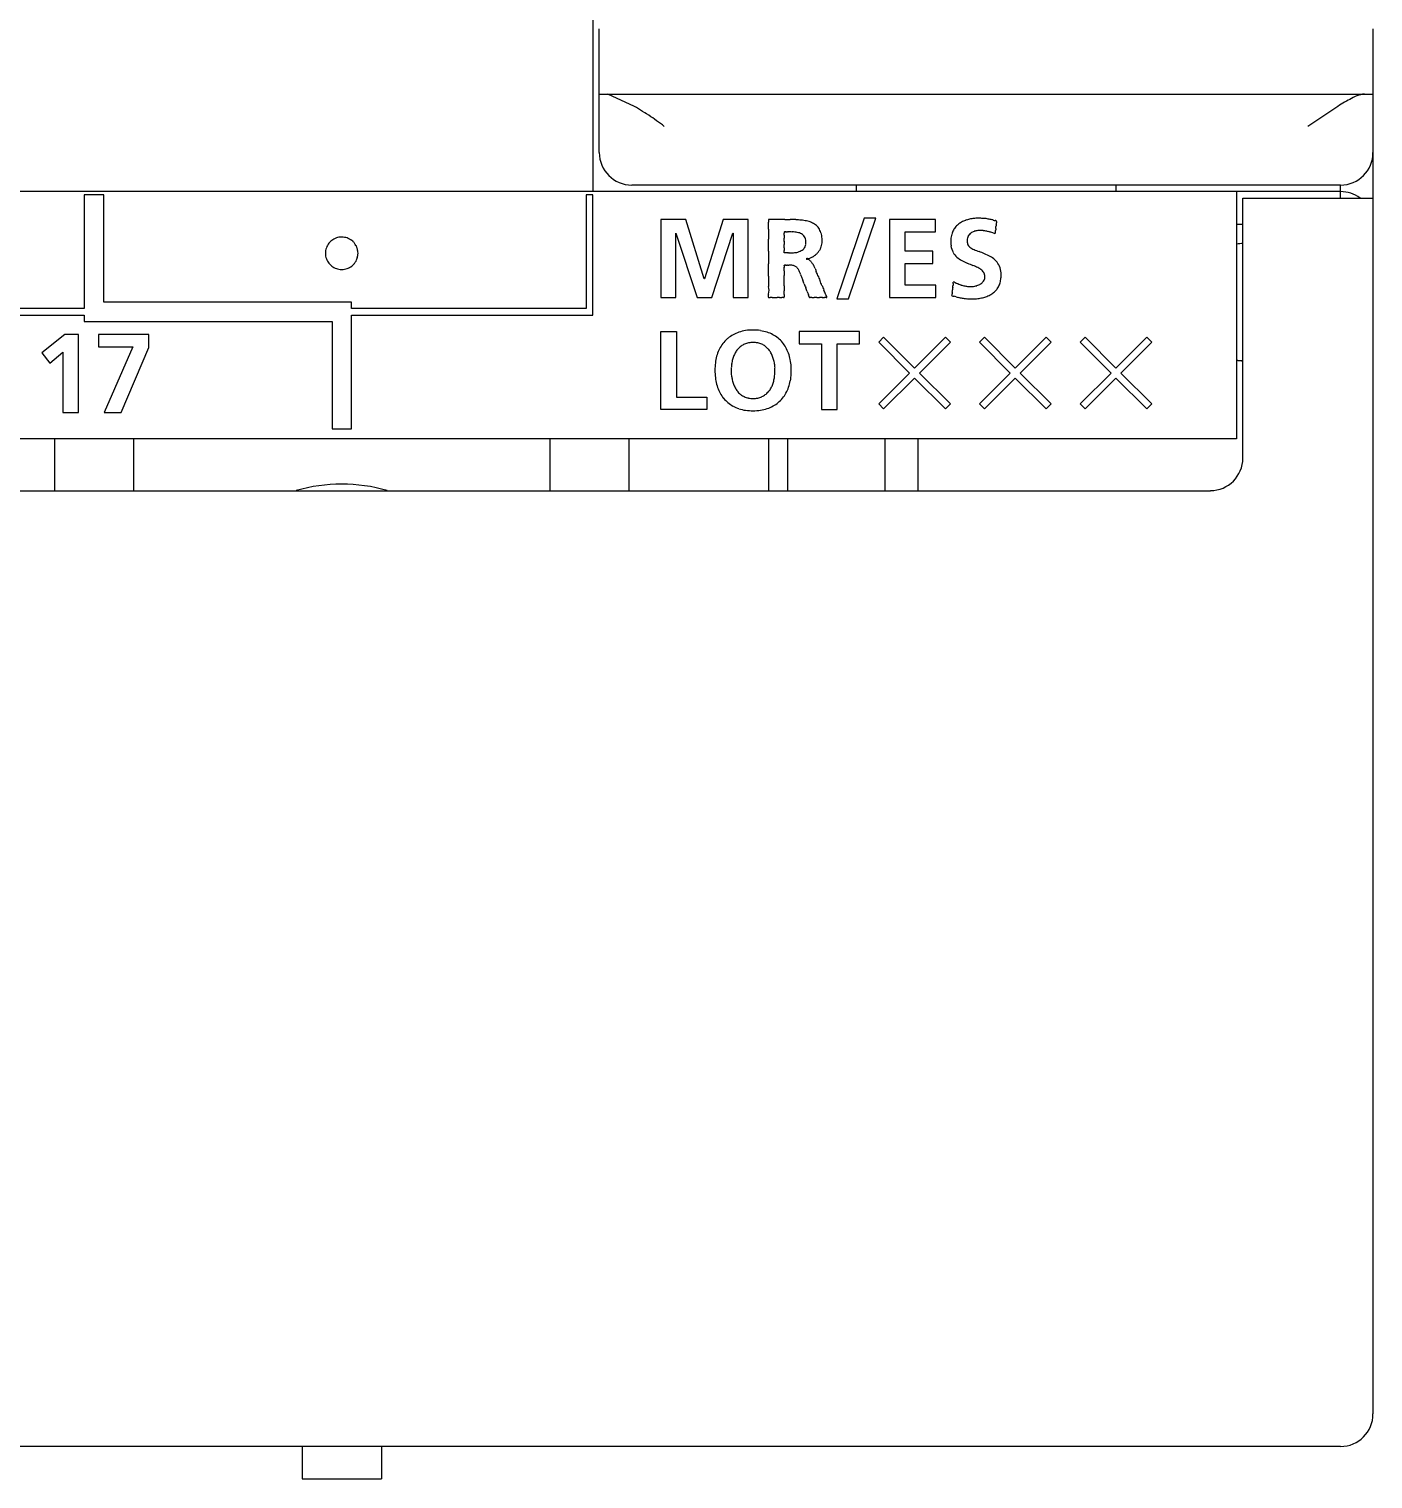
# Model space of a CAD drawing. Header units: millimetres. Extents: x -11 to 5160, y -11 to 2043.
# Drawn here: x 4532.16 to 4542.55, y 1640.34 to 1651.55 of the extents above; entities that cross this region are included whole.
import ezdxf

# ---------------------------------------------------------------- set-up
doc = ezdxf.new("R2010")
doc.units = ezdxf.units.MM

msp = doc.modelspace()

# ---------------------------------------------------------------- linework, layer by layer
at = {"color": 7, "linetype": 'Continuous'}
for p, q in [((4536.518, 1676.128), (4536.518, 1650.293)), ((4536.568, 1650.595), (4536.568, 1651.55)), ((4542.549, 1651.55), (4542.549, 1650.243)), ((4536.568, 1651.047), (4542.549, 1651.047)), ((4536.84, 1650.952), (4536.634, 1651.047)), ((4542.277, 1650.952), (4542.046, 1650.796)), ((4542.298, 1650.344), (4536.819, 1650.344)), ((4538.553, 1650.344), (4538.553, 1650.293)), ((4540.564, 1650.293), (4540.564, 1650.344)), ((4542.298, 1650.243), (4542.298, 1650.344)), ((4538.553, 1650.293), (4518.7, 1650.293)), ((4532.737, 1650.268), (4532.587, 1650.268)), ((4532.587, 1650.268), (4532.587, 1649.389)), ((4532.737, 1649.439), (4532.737, 1650.268)), ((4536.517, 1650.268), (4536.467, 1650.268)), ((4536.467, 1650.268), (4536.467, 1649.389)), ((4536.517, 1649.339), (4536.517, 1650.268)), ((4540.564, 1650.293), (4538.553, 1650.293)), ((4542.298, 1650.293), (4540.564, 1650.293)), ((4541.494, 1650.293), (4541.494, 1648.383)), ((4541.544, 1650.243), (4542.549, 1650.243)), ((4541.544, 1648.233), (4541.544, 1650.243)), ((4542.549, 1650.243), (4542.549, 1640.844)), ((4537.237, 1650.077), (4537.044, 1650.077)), ((4537.044, 1650.077), (4537.044, 1649.475)), ((4537.38, 1649.62), (4537.237, 1650.077)), ((4537.526, 1650.077), (4537.382, 1649.62)), ((4537.719, 1650.077), (4537.526, 1650.077)), ((4537.719, 1649.475), (4537.719, 1650.077)), ((4537.877, 1650.077), (4537.877, 1650.057)), ((4537.881, 1650.077), (4537.877, 1650.077)), ((4537.989, 1650.077), (4537.881, 1650.077)), ((4538.616, 1650.087), (4538.405, 1649.464)), ((4538.495, 1649.464), (4538.705, 1650.087)), ((4538.705, 1650.087), (4538.616, 1650.087)), ((4539.167, 1650.077), (4538.812, 1650.077)), ((4538.812, 1650.077), (4538.812, 1649.475)), ((4539.167, 1649.982), (4539.167, 1650.077)), ((4541.494, 1650.042), (4541.544, 1650.042)), ((4537.159, 1649.97), (4537.161, 1649.971)), ((4537.159, 1649.475), (4537.159, 1649.97)), ((4537.161, 1649.971), (4537.324, 1649.475)), ((4537.439, 1649.475), (4537.601, 1649.971)), ((4537.601, 1649.971), (4537.603, 1649.971)), ((4537.603, 1649.971), (4537.603, 1649.475)), ((4537.998, 1649.981), (4537.998, 1649.982)), ((4538.932, 1649.833), (4538.932, 1649.982)), ((4538.932, 1649.982), (4539.167, 1649.982)), ((4539.628, 1649.966), (4539.63, 1649.978)), ((4537.998, 1649.82), (4537.998, 1649.825)), ((4538.026, 1649.82), (4537.998, 1649.82)), ((4538.037, 1649.82), (4538.035, 1649.82)), ((4539.147, 1649.833), (4538.932, 1649.833)), ((4539.147, 1649.738), (4539.147, 1649.833)), ((4537.998, 1649.723), (4537.998, 1649.725)), ((4538.932, 1649.569), (4538.932, 1649.738)), ((4538.932, 1649.738), (4539.147, 1649.738)), ((4537.382, 1649.62), (4537.38, 1649.62)), ((4539.169, 1649.569), (4538.932, 1649.569)), ((4539.169, 1649.475), (4539.169, 1649.569)), ((4534.652, 1649.439), (4532.737, 1649.439)), ((4534.652, 1649.389), (4534.652, 1649.439)), ((4537.044, 1649.475), (4537.159, 1649.475)), ((4537.324, 1649.475), (4537.439, 1649.475)), ((4537.603, 1649.475), (4537.719, 1649.475)), ((4538.405, 1649.464), (4538.495, 1649.464)), ((4538.812, 1649.475), (4539.169, 1649.475)), ((4532.587, 1649.389), (4528.857, 1649.389)), ((4530.772, 1649.339), (4532.587, 1649.339)), ((4532.587, 1649.339), (4532.587, 1649.289)), ((4536.467, 1649.389), (4534.652, 1649.389)), ((4534.652, 1648.459), (4534.652, 1649.339)), ((4534.652, 1649.339), (4536.517, 1649.339)), ((4532.587, 1649.289), (4534.502, 1649.289)), ((4534.502, 1649.289), (4534.502, 1648.459)), ((4537.044, 1649.212), (4537.165, 1649.212)), ((4537.044, 1648.609), (4537.044, 1649.212)), ((4537.165, 1649.212), (4537.165, 1648.704)), ((4538.58, 1649.212), (4538.114, 1649.212)), ((4538.114, 1649.212), (4538.114, 1649.117)), ((4538.58, 1649.117), (4538.58, 1649.212)), ((4532.436, 1649.188), (4532.26, 1649.047)), ((4532.543, 1649.188), (4532.436, 1649.188)), ((4532.543, 1648.586), (4532.543, 1649.188)), ((4533.085, 1649.188), (4532.696, 1649.188)), ((4532.696, 1649.188), (4532.696, 1649.093)), ((4533.085, 1649.088), (4533.085, 1649.188)), ((4538.114, 1649.117), (4538.287, 1649.117)), ((4538.287, 1649.117), (4538.287, 1648.609)), ((4538.408, 1649.117), (4538.58, 1649.117)), ((4538.408, 1648.609), (4538.408, 1649.117)), ((4538.766, 1649.167), (4538.728, 1649.128)), ((4538.728, 1649.128), (4538.967, 1648.89)), ((4539.005, 1648.928), (4538.766, 1649.167)), ((4539.244, 1649.167), (4539.005, 1648.928)), ((4539.043, 1648.89), (4539.282, 1649.129)), ((4539.282, 1649.129), (4539.244, 1649.167)), ((4539.545, 1649.167), (4539.507, 1649.128)), ((4539.507, 1649.128), (4539.745, 1648.89)), ((4539.783, 1648.928), (4539.545, 1649.167)), ((4540.022, 1649.167), (4539.783, 1648.928)), ((4539.822, 1648.89), (4540.06, 1649.129)), ((4540.06, 1649.129), (4540.022, 1649.167)), ((4540.323, 1649.167), (4540.285, 1649.128)), ((4540.285, 1649.128), (4540.524, 1648.89)), ((4540.562, 1648.928), (4540.323, 1649.167)), ((4540.801, 1649.167), (4540.562, 1648.928)), ((4540.6, 1648.89), (4540.839, 1649.129)), ((4540.839, 1649.129), (4540.801, 1649.167)), ((4532.26, 1649.047), (4532.32, 1648.968)), ((4532.32, 1648.968), (4532.422, 1649.051)), ((4532.422, 1649.051), (4532.422, 1648.586)), ((4532.696, 1649.093), (4532.963, 1649.093)), ((4532.963, 1649.093), (4532.74, 1648.586)), ((4532.871, 1648.586), (4533.085, 1649.088)), ((4538.967, 1648.89), (4538.728, 1648.652)), ((4539.282, 1648.652), (4539.043, 1648.89)), ((4539.745, 1648.89), (4539.507, 1648.652)), ((4540.06, 1648.652), (4539.822, 1648.89)), ((4540.524, 1648.89), (4540.285, 1648.652)), ((4540.839, 1648.652), (4540.6, 1648.89)), ((4538.766, 1648.613), (4539.005, 1648.852)), ((4539.005, 1648.852), (4539.244, 1648.613)), ((4539.545, 1648.613), (4539.783, 1648.852)), ((4539.783, 1648.852), (4540.022, 1648.613)), ((4540.323, 1648.613), (4540.562, 1648.852)), ((4540.562, 1648.852), (4540.801, 1648.613)), ((4537.165, 1648.704), (4537.399, 1648.704)), ((4537.399, 1648.704), (4537.399, 1648.609)), ((4538.728, 1648.652), (4538.766, 1648.613)), ((4539.244, 1648.613), (4539.282, 1648.652)), ((4539.507, 1648.652), (4539.545, 1648.613)), ((4540.022, 1648.613), (4540.06, 1648.652)), ((4540.285, 1648.652), (4540.323, 1648.613)), ((4540.801, 1648.613), (4540.839, 1648.652)), ((4532.422, 1648.586), (4532.543, 1648.586)), ((4532.74, 1648.586), (4532.871, 1648.586)), ((4537.399, 1648.609), (4537.044, 1648.609)), ((4538.287, 1648.609), (4538.408, 1648.609)), ((4534.502, 1648.459), (4534.652, 1648.459)), ((4541.494, 1648.383), (4486.08, 1648.383)), ((4532.356, 1648.383), (4532.356, 1647.981)), ((4532.969, 1647.981), (4532.969, 1648.383)), ((4536.186, 1648.383), (4536.186, 1647.981)), ((4536.799, 1647.981), (4536.799, 1648.383)), ((4537.875, 1648.383), (4537.875, 1647.981)), ((4538.025, 1647.981), (4538.025, 1648.383)), ((4538.779, 1647.981), (4538.779, 1648.383)), ((4539.031, 1648.383), (4539.031, 1647.981)), ((4486.281, 1647.981), (4541.292, 1647.981)), ((4542.298, 1640.593), (4467.407, 1640.593)), ((4534.271, 1640.593), (4534.271, 1640.342)), ((4534.884, 1640.593), (4534.884, 1640.342)), ((4534.271, 1640.342), (4534.884, 1640.342))]:
    msp.add_line(p, q, dxfattribs=at)
msp.add_lwpolyline([(4542.483, 1651.047, 0.026207), (4542.468, 1651.046, 0.024735), (4542.453, 1651.042), (4542.439, 1651.038), (4542.424, 1651.033), (4542.41, 1651.027), (4542.397, 1651.02), (4542.383, 1651.013), (4542.37, 1651.006), (4542.356, 1650.999), (4542.343, 1650.991), (4542.33, 1650.984), (4542.317, 1650.976), (4542.304, 1650.968), (4542.29, 1650.96), (4542.277, 1650.952)], format="xyb", dxfattribs=at)
for points in [[(4537.07, 1650.796), (4537.056, 1650.808), (4537.041, 1650.819), (4537.026, 1650.83), (4537.011, 1650.841), (4536.996, 1650.852), (4536.981, 1650.862), (4536.966, 1650.872), (4536.95, 1650.883), (4536.934, 1650.893), (4536.919, 1650.903), (4536.903, 1650.913), (4536.887, 1650.922), (4536.872, 1650.932), (4536.856, 1650.942), (4536.84, 1650.952)], [(4541.494, 1648.99), (4541.495, 1648.99)]]:
    msp.add_lwpolyline(points, dxfattribs=at)
for centre, radius, start, end in [((4536.819, 1650.595), 0.251, 180, 270), ((4542.298, 1650.595), 0.251, 270, 0), ((4542.298, 1650.042), 0.251, 53.1301, 90), ((4080.507, 1650.03), 457.37, 359.99664, 0.00336), ((4670.038, 1649.964), 132.161, 179.9831, 180.0169), ((4537.995, 1543.848), 106.229, 89.99662, 90.00338), ((4538.004, 1666.557), 16.48, 269.9903, 270.0097), ((4538.021, 1643.289), 6.787, 89.8081, 90.1164), ((4538.041, 1648.845), 1.232, 87.8351, 89.8605), ((4538.065, 1649.471), 0.605, 83.8162, 87.8727), ((4538.092, 1649.719), 0.356, 77.286, 83.8936), ((4538.122, 1649.849), 0.223, 67.4099, 77.3877), ((4538.15, 1649.915), 0.15, 53.4436, 67.4458), ((4538.166, 1649.939), 0.122, 36.0285, 53.1449), ((4538.159, 1649.935), 0.129, 18.0505, 35.4898), ((4539.44, 1649.922), 0.153, 139.1367, 151.5096), ((4539.444, 1649.919), 0.158, 127.3537, 139.0101), ((4539.456, 1649.902), 0.178, 116.9546, 127.2965), ((4539.471, 1649.873), 0.211, 108.048, 116.9526), ((4539.484, 1649.832), 0.254, 100.4834, 108.0578), ((4539.492, 1649.794), 0.293, 93.8421, 100.5582), ((4539.497, 1649.71), 0.377, 89.3416, 93.713), ((4539.496, 1649.562), 0.526, 87.6695, 89.4948), ((4539.496, 1649.552), 0.535, 85.9341, 87.703), ((4539.499, 1649.594), 0.493, 84.0381, 85.931), ((4539.499, 1649.597), 0.491, 82.1406, 84.017), ((4539.512, 1649.684), 0.402, 79.97, 82.231), ((4539.44, 1649.304), 0.789, 78.4805, 79.6183), ((4539.571, 1649.927), 0.153, 74.0147, 79.837), ((4539.639, 1650.142), 0.0739, 248.7756, 260.6866), ((4539.63, 1650.056), 0.0137, 44.5802, 99.869), ((4560.691, 1647.652), 21.189, 173.6196, 173.6612), ((4533.935, 1650.65), 5.734, 353.559, 353.7218), ((4541.11, 1649.866), 1.484, 173.3383, 173.9425), ((4539.278, 1650.085), 0.362, 352.5757, 354.7051), ((4539.717, 1650.048), 0.0792, 170.1377, 177.1431), ((4539.627, 1650.065), 0.0124, 343.5593, 3.7215), ((4534.577, 1649.816), 0.126, 141.791, 151.0779), ((4534.577, 1649.816), 0.126, 132.5937, 141.7905), ((4534.577, 1649.816), 0.126, 123.3836, 132.5945), ((4534.577, 1649.816), 0.126, 114.0604, 123.3812), ((4534.577, 1649.817), 0.125, 104.5544, 114.0539), ((4534.577, 1649.816), 0.126, 94.8818, 104.5303), ((4534.577, 1649.814), 0.127, 85.1176, 94.8824), ((4534.577, 1649.815), 0.126, 75.5109, 85.1394), ((4534.577, 1649.817), 0.125, 65.9688, 75.4835), ((4534.577, 1649.816), 0.125, 56.6105, 65.9614), ((4534.577, 1649.816), 0.126, 47.3603, 56.6066), ((4534.577, 1649.816), 0.126, 38.1342, 47.3597), ((4534.577, 1649.816), 0.125, 28.8311, 38.133), ((4500.677, 1649.879), 37.2, 359.9285, 0.0715), ((4538.016, 1649.977), 0.0187, 166.2456, 193.7544), ((4537.999, 1649.979), 0.00323, 66.3424, 113.6576), ((4537.895, 1649.964), 0.103, 355.3906, 4.6094), ((4538.455, 1649.945), 0.457, 178.6212, 181.3788), ((4536.147, 1649.921), 1.85, 359.6123, 0.3877), ((4545.098, 1649.896), 7.1, 179.8961, 180.1039), ((4538.003, 1649.998), 0.0164, 262.3301, 277.6699), ((4538.008, 1649.911), 0.0706, 87.7396, 92.2604), ((4538.014, 1650.264), 0.282, 269.3708, 270.6292), ((4538.02, 1648.907), 1.075, 89.8333, 90.1667), ((4538.026, 1653.99), 4.008, 269.959, 270.041), ((4538.031, 1629.383), 20.599, 89.9935, 90.0065), ((4538.035, 1639.683), 10.299, 89.9917, 90.0083), ((4538.037, 1648.79), 1.192, 89.7825, 90.0079), ((4538.04, 1649.45), 0.531, 87.7558, 89.859), ((4538.048, 1649.664), 0.318, 84.3045, 87.7911), ((4538.06, 1649.776), 0.205, 79.1021, 84.35), ((4538.073, 1649.844), 0.136, 71.6395, 79.1711), ((4538.087, 1649.885), 0.093, 61.2579, 71.7058), ((4538.099, 1649.906), 0.0685, 47.6131, 61.2315), ((4538.104, 1649.913), 0.0594, 31.5682, 47.3418), ((4538.1, 1649.911), 0.0642, 15.4574, 31.1919), ((4538.088, 1649.898), 0.0772, 336.1427, 350.4756), ((4538.076, 1649.905), 0.0887, 1.9782, 15.1761), ((4538.062, 1649.903), 0.103, 350.3305, 2.7653), ((4538.106, 1649.919), 0.185, 3.2844, 17.6818), ((4538.145, 1649.913), 0.146, 345.4298, 354.1678), ((4538.103, 1649.916), 0.188, 354.5775, 4.3899), ((4539.49, 1649.904), 0.205, 174.262, 188.7439), ((4539.489, 1649.907), 0.204, 164.1399, 175.0221), ((4539.45, 1649.917), 0.164, 151.623, 163.9214), ((4539.501, 1649.911), 0.0904, 164.9598, 177.0297), ((4539.475, 1649.91), 0.0637, 175.2021, 200.4154), ((4539.488, 1649.914), 0.0766, 152.4088, 165.0169), ((4539.472, 1649.914), 0.0632, 204.3962, 232.4158), ((4539.481, 1649.918), 0.0687, 139.2328, 152.1838), ((4539.483, 1649.916), 0.0714, 127.1636, 139.1105), ((4539.489, 1649.908), 0.0812, 116.7232, 127.1004), ((4539.496, 1649.894), 0.0966, 108.0216, 116.7346), ((4539.502, 1649.876), 0.116, 100.8084, 108.0357), ((4539.504, 1649.863), 0.129, 94.5147, 100.9154), ((4539.507, 1649.826), 0.166, 89.5021, 94.2907), ((4539.506, 1649.725), 0.267, 86.6911, 89.6551), ((4539.505, 1649.688), 0.305, 84.1797, 86.7797), ((4539.505, 1649.691), 0.301, 81.5256, 84.1567), ((4539.504, 1649.684), 0.308, 78.9659, 81.5327), ((4539.503, 1649.681), 0.311, 76.426, 78.9649), ((4539.503, 1649.679), 0.314, 73.914, 76.4273), ((4539.502, 1649.678), 0.315, 71.4163, 73.9144), ((4539.503, 1649.678), 0.314, 68.9218, 71.4182), ((4539.503, 1649.679), 0.314, 66.4295, 68.9193), ((4464.828, 1658.322), 75.266, 353.63549, 353.64533), ((4541.544, 1649.489), 0.402, 90, 97.1808), ((4534.577, 1649.817), 0.126, 170.2341, 180.0078), ((4534.578, 1649.816), 0.127, 179.9725, 189.7417), ((4534.575, 1649.817), 0.124, 160.5505, 170.2036), ((4534.576, 1649.816), 0.125, 189.7591, 199.381), ((4534.576, 1649.817), 0.125, 151.0838, 160.5382), ((4534.576, 1649.816), 0.125, 199.397, 208.8472), ((4534.578, 1649.817), 0.125, 19.3784, 28.8241), ((4534.578, 1649.816), 0.125, 331.2456, 340.6855), ((4534.578, 1649.817), 0.124, 9.741, 19.3666), ((4534.577, 1649.816), 0.125, 340.6986, 350.2991), ((4534.576, 1649.817), 0.127, 359.9883, 9.715), ((4534.575, 1649.816), 0.128, 350.3207, 0.0196), ((4547.941, 1649.783), 10.064, 179.7203, 180.2797), ((4511.875, 1649.871), 26.122, 359.9736, 0.0264), ((4630.52, 1649.849), 92.522, 179.99377, 180.00623), ((4218.462, 1649.832), 319.536, 359.99876, 0.00124), ((4538.028, 1697.561), 47.741, 269.9968, 270.0032), ((4538.033, 1639.045), 10.775, 89.9892, 90.0108), ((4538.037, 1650.378), 0.558, 269.9914, 271.192), ((4538.042, 1650.173), 0.353, 271.15, 274.2863), ((4538.05, 1650.061), 0.241, 274.2413, 278.7955), ((4538.062, 1649.986), 0.166, 278.745, 285.1675), ((4538.075, 1649.938), 0.115, 285.1044, 293.9239), ((4538.088, 1649.909), 0.0835, 293.8947, 305.5769), ((4538.098, 1649.895), 0.0671, 305.6955, 319.9962), ((4538.1, 1649.893), 0.0642, 320.2994, 335.792), ((4538.174, 1649.768), 0.0093, 61.2626, 138.1715), ((4538.169, 1649.774), 0.00328, 224.177, 301.6362), ((4538.172, 1649.757), 0.0147, 54.6024, 95.6069), ((4538.18, 1649.814), 0.0384, 267.6947, 304.1423), ((4537.736, 1650.815), 1.133, 294.2832, 295.4422), ((4538.17, 1649.89), 0.111, 298.3232, 309.7922), ((4538.151, 1649.915), 0.142, 309.0157, 317.7301), ((4538.159, 1649.907), 0.13, 317.9743, 327.4028), ((4538.155, 1649.91), 0.136, 327.3624, 336.4531), ((4538.151, 1649.911), 0.14, 336.4874, 345.4329), ((4539.436, 1649.896), 0.151, 188.6932, 208.59), ((4539.43, 1649.895), 0.146, 209.5591, 228.0345), ((4539.471, 1649.942), 0.208, 228.2897, 241.1168), ((4539.523, 1649.978), 0.145, 231.9806, 246.3252), ((4539.717, 1650.398), 0.607, 245.496, 249.4708), ((4538.967, 1648.404), 1.523, 67.6484, 69.3733), ((4539.402, 1649.461), 0.38, 60.5596, 67.6629), ((4539.488, 1649.613), 0.206, 47.6399, 60.6729), ((4534.577, 1649.817), 0.126, 208.8527, 218.1443), ((4534.577, 1649.817), 0.126, 218.1456, 227.3552), ((4534.577, 1649.817), 0.126, 227.3549, 236.5816), ((4534.577, 1649.816), 0.126, 236.5845, 245.9206), ((4534.577, 1649.816), 0.125, 245.9274, 255.4389), ((4534.577, 1649.817), 0.126, 255.4632, 265.1177), ((4534.577, 1649.818), 0.127, 265.1165, 274.8835), ((4534.577, 1649.817), 0.126, 274.861, 284.4955), ((4534.577, 1649.816), 0.125, 284.5233, 294.0499), ((4534.577, 1649.816), 0.125, 294.0576, 303.4238), ((4534.577, 1649.816), 0.126, 303.4283, 312.6903), ((4534.577, 1649.817), 0.126, 312.6914, 321.9297), ((4534.577, 1649.816), 0.126, 321.9315, 331.2384), ((4535.274, 1649.687), 2.603, 358.9623, 1.0377), ((4537.999, 1649.721), 0.00355, 69.0157, 110.9843), ((4538.468, 1649.715), 0.471, 179.0717, 180.9283), ((4535.414, 1649.694), 2.584, 359.6957, 0.3043), ((4549.912, 1649.662), 11.914, 179.9141, 180.0859), ((4538.003, 1649.743), 0.0186, 263.2121, 276.7879), ((4538.008, 1649.644), 0.0807, 87.9984, 92.0016), ((4538.014, 1650.048), 0.323, 269.4439, 270.5561), ((4538.02, 1648.483), 1.241, 89.8548, 90.1452), ((4538.026, 1655.222), 5.497, 269.9703, 270.0297), ((4538.031, 1658.153), 8.428, 269.9847, 270.0153), ((4538.035, 1648.643), 1.081, 89.9283, 90.0717), ((4538.036, 1649.475), 0.25, 88.4491, 89.9936), ((4538.039, 1649.583), 0.142, 82.6463, 88.5476), ((4538.046, 1649.632), 0.0924, 74.8544, 82.7273), ((4538.053, 1649.658), 0.0651, 64.8596, 74.8062), ((4538.057, 1649.668), 0.0545, 53.6008, 64.6905), ((4538.056, 1649.667), 0.0562, 42.6838, 53.3731), ((4538.045, 1649.657), 0.071, 33.6444, 42.5588), ((4538.016, 1649.637), 0.106, 27.1036, 33.627), ((4537.957, 1649.607), 0.173, 22.7054, 27.2031), ((4537.743, 1649.518), 0.404, 20.9442, 22.6433), ((4533.167, 1647.746), 5.312, 21.0464, 21.1497), ((4538.053, 1649.497), 0.301, 62.9469, 64.8536), ((4538.165, 1649.721), 0.0502, 48.317, 59.7898), ((4538.141, 1649.693), 0.0874, 42.5243, 49.2073), ((4538.133, 1649.685), 0.0984, 36.2654, 42.3007), ((4538.105, 1649.665), 0.132, 31.8321, 36.3547), ((4538.075, 1649.646), 0.168, 28.2864, 31.8439), ((4538.019, 1649.616), 0.232, 25.7492, 28.2702), ((4538.039, 1649.625), 0.21, 23.7441, 25.9439), ((4537.868, 1649.554), 0.395, 21.4661, 23.2222), ((4540.456, 1650.597), 2.395, 202.0401, 202.6482), ((4529.327, 1645.991), 9.649, 22.2409, 22.4474), ((4539.567, 1650.114), 0.405, 240.9874, 247.6416), ((4540.332, 1651.972), 2.414, 247.6292, 248.7206), ((4539.276, 1649.259), 0.497, 63.9407, 68.8361), ((4539.436, 1649.581), 0.138, 49.341, 64.7567), ((4539.479, 1649.632), 0.0708, 22.4964, 49.0687), ((4539.526, 1649.655), 0.149, 29.0188, 47.3723), ((4539.518, 1649.654), 0.156, 8.5516, 28.0893), ((4539.469, 1649.646), 0.206, 354.27, 8.7233), ((4538.51, 1649.599), 0.634, 176.3439, 183.6561), ((4537.741, 1649.53), 0.139, 347.9477, 12.0523), ((4353.753, 1649.624), 184.244, 359.99377, 0.00623), ((4520.389, 1649.584), 17.609, 359.934, 0.066), ((4542.056, 1649.545), 4.058, 179.7382, 180.2618), ((4572.714, 1662.988), 37.072, 201.0825, 201.1136), ((4671.477, 1701.068), 142.922, 201.09252, 201.10355), ((4518.681, 1642.083), 20.865, 21.0544, 21.1417), ((4543.209, 1651.513), 5.414, 200.9241, 201.2719), ((4536.882, 1649.037), 1.381, 20.459, 21.7371), ((4552.322, 1655.402), 15.197, 202.2685, 202.4198), ((4532.768, 1647.32), 5.961, 22.1447, 22.5436), ((4539.753, 1650.148), 1.574, 201.6362, 203.0521), ((4542.969, 1649.163), 3.689, 173.9506, 174.2272), ((4537.419, 1649.755), 1.892, 353.8343, 354.3435), ((4539.79, 1649.525), 0.489, 173.2619, 174.9159), ((4539.201, 1649.598), 0.104, 351.4221, 356.7557), ((4539.306, 1649.58), 0.0158, 33.5384, 92.0224), ((4539.319, 1649.593), 0.014, 166.6849, 181.4929), ((4539.346, 1649.629), 0.0477, 236.0816, 254.8467), ((4539.149, 1649.1), 0.516, 67.3611, 69.0906), ((4539.424, 1649.776), 0.213, 248.9854, 253.1864), ((4539.462, 1649.89), 0.334, 252.7229, 255.4043), ((4539.446, 1649.831), 0.272, 255.535, 258.82), ((4539.445, 1649.826), 0.267, 258.7754, 262.1138), ((4539.443, 1649.816), 0.257, 262.1486, 265.6107), ((4539.441, 1649.784), 0.225, 265.5138, 269.475), ((4539.441, 1649.724), 0.165, 269.4148, 274.7937), ((4539.441, 1649.708), 0.149, 275.0084, 281.1886), ((4539.442, 1649.709), 0.15, 281.0685, 287.3665), ((4539.447, 1649.691), 0.131, 287.3349, 294.5393), ((4539.457, 1649.67), 0.108, 294.4816, 303.0229), ((4539.469, 1649.652), 0.0869, 302.9822, 313.372), ((4539.48, 1649.641), 0.0707, 313.3813, 325.8938), ((4539.487, 1649.636), 0.0623, 326.01, 340.2974), ((4539.485, 1649.637), 0.0638, 354.4949, 20.5006), ((4539.485, 1649.636), 0.0643, 340.6337, 355.216), ((4539.524, 1649.629), 0.149, 317.9104, 330.644), ((4539.516, 1649.633), 0.157, 330.7805, 343.4779), ((4539.479, 1649.643), 0.195, 343.7059, 354.9246), ((4537.895, 1649.488), 0.0223, 144.7445, 215.2555), ((4537.881, 1649.489), 0.0144, 254.2497, 266.0287), ((4537.885, 1649.553), 0.079, 266.4271, 273.5729), ((4537.897, 1649.088), 0.387, 88.8884, 91.1116), ((4537.914, 1651.343), 1.869, 269.72, 270.28), ((4537.933, 1655.982), 6.508, 269.9135, 270.0865), ((4537.952, 1648.607), 0.867, 89.3678, 90.6322), ((4537.97, 1649.681), 0.207, 267.6773, 272.3227), ((4537.985, 1649.429), 0.0461, 82.2355, 97.7645), ((4537.994, 1649.482), 0.00795, 246.71, 293.29), ((4538.184, 1649.488), 0.186, 177.1685, 182.8315), ((4537.991, 1649.477), 0.00691, 337.1474, 11.6482), ((4537.054, 1649.512), 0.944, 359.098, 0.902), ((4538.488, 1649.627), 0.33, 198.8769, 203.3191), ((4538.124, 1649.463), 0.0692, 13.9565, 28.2395), ((4538.199, 1649.48), 0.00847, 181.542, 221.1822), ((4538.195, 1649.483), 0.00867, 252.8106, 287.1894), ((4538.204, 1649.416), 0.0589, 83.9039, 96.0961), ((4538.219, 1649.746), 0.272, 268.125, 271.875), ((4538.239, 1648.413), 1.062, 89.4352, 90.5648), ((4538.26, 1651.806), 2.332, 269.7299, 270.2701), ((4538.282, 1648.282), 1.193, 89.4973, 90.5027), ((4538.301, 1649.784), 0.31, 268.3575, 271.6425), ((4537.962, 1649.373), 0.377, 19.8877, 24.8006), ((4538.316, 1649.408), 0.067, 84.6485, 95.3515), ((4538.393, 1649.521), 0.0785, 194.385, 210.3033), ((4538.325, 1649.484), 0.00961, 254.5241, 285.4759), ((4538.318, 1649.475), 0.00918, 358.9293, 45.3432), ((4539.309, 1649.488), 0.0149, 164.8868, 183.291), ((4539.306, 1649.5), 0.0169, 227.494, 284.1474), ((4539.201, 1649.507), 0.0948, 350.8913, 357.2865), ((4539.725, 1649.466), 0.431, 173.1132, 175.0645), ((4537.63, 1649.698), 1.677, 353.7967, 354.3811), ((4539.302, 1649.415), 0.0694, 68.9857, 83.5526), ((4539.38, 1649.673), 0.201, 254.5038, 259.1612), ((4539.755, 1651.373), 1.941, 257.7509, 258.2098), ((4539.437, 1649.863), 0.398, 258.5891, 260.7881), ((4539.438, 1649.87), 0.406, 260.7209, 262.9147), ((4539.437, 1649.86), 0.396, 262.965, 265.3249), ((4539.442, 1649.926), 0.462, 265.3426, 267.5283), ((4539.447, 1650.028), 0.564, 267.5201, 269.4999), ((4539.447, 1649.936), 0.472, 269.3079, 273.35), ((4539.454, 1649.817), 0.353, 273.4357, 279.6433), ((4539.465, 1649.754), 0.289, 279.5779, 286.8202), ((4539.482, 1649.697), 0.229, 286.8021, 295.5174), ((4539.501, 1649.658), 0.186, 295.5139, 305.8553), ((4539.517, 1649.635), 0.158, 305.9117, 317.7709), ((4537.747, 1648.896), 0.326, 98.3701, 107.6942), ((4537.754, 1648.86), 0.363, 89.4929, 98.622), ((4537.76, 1648.871), 0.352, 81.1647, 90.4651), ((4537.766, 1648.902), 0.319, 71.935, 81.387), ((4537.729, 1648.962), 0.259, 140.2744, 150.7116), ((4537.718, 1648.971), 0.245, 129.2806, 140.2055), ((4537.721, 1648.967), 0.249, 118.2912, 129.1937), ((4537.731, 1648.947), 0.272, 107.8019, 118.2366), ((4537.749, 1648.984), 0.142, 114.1309, 126.5954), ((4537.752, 1648.977), 0.15, 101.5033, 113.9812), ((4537.757, 1648.95), 0.177, 89.7768, 101.3996), ((4537.758, 1648.951), 0.176, 78.5812, 90.2116), ((4537.763, 1648.977), 0.149, 65.964, 78.468), ((4537.766, 1648.984), 0.142, 53.3459, 65.8159), ((4537.78, 1648.947), 0.273, 61.4327, 71.8312), ((4537.789, 1648.964), 0.254, 50.6354, 61.382), ((4537.791, 1648.966), 0.251, 39.8493, 50.5602), ((4537.78, 1648.957), 0.265, 29.5381, 39.7914), ((4537.874, 1648.917), 0.412, 169.017, 176.5997), ((4537.804, 1648.93), 0.341, 160.3624, 168.997), ((4537.757, 1648.947), 0.291, 150.755, 160.3539), ((4537.875, 1648.919), 0.287, 164.7144, 171.2938), ((4537.836, 1648.93), 0.246, 157.2264, 164.7442), ((4537.799, 1648.946), 0.206, 148.5005, 157.2513), ((4537.77, 1648.963), 0.173, 138.3163, 148.5039), ((4537.754, 1648.977), 0.151, 126.7054, 138.2708), ((4537.76, 1648.978), 0.15, 41.6761, 53.2359), ((4537.744, 1648.963), 0.173, 31.4568, 41.6315), ((4537.715, 1648.946), 0.206, 22.7239, 31.4607), ((4537.678, 1648.93), 0.246, 15.2431, 22.7492), ((4537.638, 1648.919), 0.288, 8.7019, 15.2731), ((4537.754, 1648.943), 0.294, 19.9876, 29.5007), ((4537.713, 1648.928), 0.338, 11.3051, 19.979), ((4537.652, 1648.916), 0.4, 3.5325, 11.2847), ((4541.544, 1649.392), 0.405, 263.1299, 263.3717), ((4541.544, 1649.391), 0.404, 263.3158, 263.5588), ((4541.544, 1649.389), 0.403, 263.4638, 263.707), ((4541.544, 1649.391), 0.404, 263.7992, 264.0416), ((4541.543, 1649.39), 0.403, 264.1179, 264.3599), ((4541.544, 1649.391), 0.405, 264.3029, 264.5445), ((4541.544, 1649.389), 0.403, 264.439, 264.6803), ((4541.544, 1649.391), 0.405, 264.7925, 265.0333), ((4541.543, 1649.39), 0.404, 265.1161, 265.3566), ((4541.545, 1649.39), 0.403, 265.1021, 265.3423), ((4541.543, 1649.39), 0.403, 265.6122, 265.852), ((4541.545, 1649.391), 0.404, 265.6125, 265.8517), ((4541.543, 1649.39), 0.403, 266.1119, 266.351), ((4541.545, 1649.39), 0.403, 266.112, 266.351), ((4541.544, 1649.391), 0.405, 266.4541, 266.6923), ((4541.543, 1649.393), 0.406, 266.7878, 267.0241), ((4541.545, 1649.389), 0.402, 266.7776, 267.0156), ((4541.543, 1649.383), 0.396, 267.2998, 267.5419), ((4541.545, 1649.392), 0.406, 267.2877, 267.5229), ((4541.545, 1649.418), 0.432, 267.6274, 267.847), ((4541.543, 1649.384), 0.397, 267.9873, 268.2287), ((4541.542, 1649.329), 0.342, 268.1721, 268.4585), ((4541.545, 1649.409), 0.423, 268.2799, 268.4981), ((4537.93, 1648.912), 0.468, 176.4778, 183.495), ((4537.885, 1648.908), 0.423, 183.3451, 190.7756), ((4537.909, 1648.914), 0.321, 171.2617, 177.2167), ((4537.945, 1648.912), 0.357, 177.2344, 182.6734), ((4537.941, 1648.911), 0.354, 182.5468, 188.0805), ((4537.605, 1648.914), 0.322, 2.783, 8.7341), ((4537.572, 1648.911), 0.354, 351.9236, 357.4535), ((4537.569, 1648.912), 0.357, 357.3273, 2.7649), ((4537.643, 1648.909), 0.41, 348.926, 356.5239), ((4537.605, 1648.912), 0.447, 356.3878, 3.6398), ((4541.561, 1650.063), 1.077, 268.5691, 268.6462), ((4541.543, 1649.335), 0.348, 268.7607, 269.0658), ((4541.541, 1649.299), 0.313, 269.234, 269.7573), ((4541.548, 1649.818), 0.831, 269.4854, 269.7424), ((4537.812, 1648.895), 0.349, 190.7959, 199.2793), ((4537.764, 1648.878), 0.298, 199.2829, 208.7468), ((4537.891, 1648.904), 0.302, 188.0638, 194.4205), ((4537.842, 1648.891), 0.252, 194.3845, 201.8173), ((4537.799, 1648.874), 0.205, 201.7921, 210.6227), ((4537.768, 1648.855), 0.169, 210.6212, 221.0439), ((4537.746, 1648.855), 0.17, 319.0085, 329.4182), ((4537.715, 1648.874), 0.206, 329.4162, 338.2325), ((4537.672, 1648.891), 0.252, 338.2071, 345.6279), ((4537.623, 1648.904), 0.303, 345.5919, 351.9405), ((4537.748, 1648.882), 0.301, 330.9977, 340.3786), ((4537.705, 1648.897), 0.346, 340.3823, 348.9053), ((4537.733, 1648.861), 0.263, 208.7855, 219.1426), ((4537.72, 1648.851), 0.246, 219.2094, 230.1342), ((4537.721, 1648.853), 0.248, 230.2195, 241.2194), ((4537.751, 1648.841), 0.147, 221.1063, 232.9867), ((4537.746, 1648.835), 0.14, 233.0997, 245.8974), ((4537.751, 1648.848), 0.153, 246.1413, 258.5282), ((4537.755, 1648.864), 0.17, 258.2889, 270.6911), ((4537.759, 1648.863), 0.169, 269.3113, 281.7383), ((4537.763, 1648.847), 0.153, 281.5018, 293.9106), ((4537.768, 1648.835), 0.139, 294.1548, 306.9597), ((4537.763, 1648.841), 0.147, 307.0722, 318.9471), ((4537.789, 1648.857), 0.253, 299.1037, 309.9475), ((4537.788, 1648.856), 0.253, 310.0204, 320.7322), ((4537.776, 1648.866), 0.269, 320.7884, 330.9648), ((4537.732, 1648.872), 0.27, 241.2934, 251.8427), ((4537.746, 1648.916), 0.317, 251.8972, 261.5486), ((4537.756, 1648.984), 0.385, 261.5372, 270.1982), ((4537.758, 1648.976), 0.377, 269.8829, 278.6367), ((4537.768, 1648.91), 0.31, 278.6842, 288.4826), ((4537.78, 1648.873), 0.271, 288.5257, 299.0321), ((4541.292, 1648.233), 0.251, 270, 0), ((4534.577, 1646.775), 1.257, 73.7398, 106.2602), ((4542.298, 1640.844), 0.251, 270, 0)]:
    msp.add_arc(centre, radius, start, end, dxfattribs=at)

doc.saveas('drawing.dxf')
